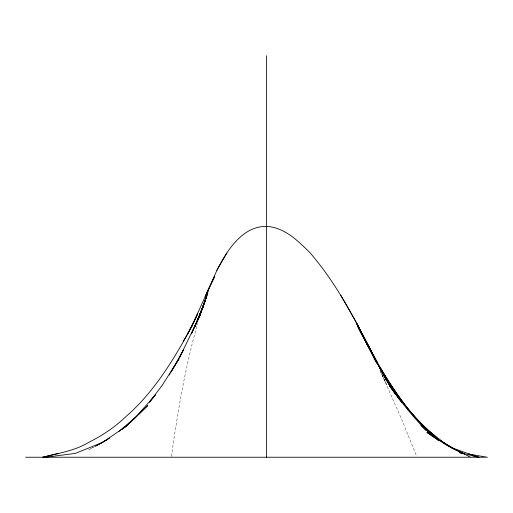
<?xml version="1.0" encoding="UTF-8"?>
<svg xmlns="http://www.w3.org/2000/svg" width="513" height="513" viewBox="0 0 513 513"><rect width="100%" height="100%" fill="white"/><g stroke="black" fill="none" stroke-linecap="round" stroke-linejoin="round"><path stroke-width="0.38" stroke-dasharray="2.56 1.92" d="M171.4 456.448C177.793 411.708 185.103 366.923 197.685 323.446M92.981 447.477L88.8 449.824L94.309 446.855M465.932 455.211L469.466 456.66M470.883 457.237L466.702 455.249L469.485 456.551M468.087 455.794L469.485 456.519M380.601 371.643L386.603 384.436L380.005 370.457M381.743 374.163L401.519 418.993L416.793 456.506"/><path stroke-width="0.77" d="M200.455 313.7L199.672 315.97L200.256 314.289M200.512 313.539L208.265 290.974M200.981 312.257L207.771 292.929L199.551 315.822M199.563 315.861L206.771 296.187L196.992 321.965L197.858 319.772M198.428 318.31L205.271 300.753L194.337 327.743L203.27 306.62L191.362 333.912L200.769 313.796L180.012 356.638M372.04 353.156C354.239 317.714 335.611 282.112 309.371 252.063C298.483 241.443 286.889 229.856 271.313 226.913C244.765 222.533 227.56 249.331 217.23 269.601L191.195 327.743L197.704 313.796L187.591 333.912L183.385 341.196M205.238 296.187L214.819 276.193L206.752 292.929M178.633 359.433L183.616 349.61L170.823 372.291M169.271 375.041L170.047 373.663M187.591 333.912L191.862 326.377M191.105 327.679C173.445 360.132 153.733 392.496 125.55 416.934C114.726 427.355 102.055 435.64 88.678 442.411C74.667 450.908 58.444 453.171 42.861 457.237M216.832 270.332L226.945 252.935M171.284 371.765L178.851 359.138L162.3 385.192L149.796 401.679M149.463 402.397L155.407 394.888L135.958 416.934L126.621 425.931L121.767 429.663M118.65 431.67L135.958 416.934L147.821 405.514L126.621 425.931L102.581 442.411L95.001 446.49M107.897 439.269L102.581 442.411L75.321 453.409L45.721 457.237M97.156 445.13L109.699 438.083M42.688 457.237L58.437 453.409M25.65 457.237L487.35 457.237L468.792 454.063M441.122 441.174L452.729 448.272L478.841 457.237L459.565 452.607L462.399 453.768M472.659 455.698L478.841 457.237M464.611 454.249L452.062 448.272L445.079 444.239L426.919 432.401L435.364 438.256M464.598 454.133L452.729 448.272L440.058 440.122M465.285 454.351L445.701 444.239L426.303 428.759M436.666 439.154L437.961 440.058M438.019 440L420.884 425.264L425.931 430.324M431.446 433.671L439.186 440.507L416.293 418.698L404.513 404.93L424.213 427.31M426.168 430.183C412.516 416.601 400.852 401.262 389.438 385.808L401.615 402.423L385.673 378.87L392.907 390.169M425.796 429.028L430.022 433.626M429.965 433.504L411.144 412.702L395.773 392.689M395.664 392.753L396.6 394.016M398.017 395.914L406.482 407.277L387.058 379.517L388.354 381.486M389.662 383.448L402.307 402.423L383.179 372.746L398.62 398.139L380.197 367.443M394.183 392.163L395.036 393.49M395.542 394.131L382.365 372.746L389.412 384.942M340.773 295.238L356.644 323.094L372.771 354.38L357.324 324.671L373.951 356.42L358.407 327.3L375.587 359.273L393.484 391.009M373.605 356.42L357.991 327.3L379.498 367.443L389.367 384.744M364.531 339.324L377.664 362.947M364.486 339.266L375.587 359.273M379.498 367.443L386.257 380.069M377.087 362.947L385.231 378.158M357.048 324.671L372.541 354.38M375.593 360.972L356.509 323.094L375.086 359.882M371.925 353.156L376.638 363.249M266.536 55.763L266.536 457.237"/></g></svg>
